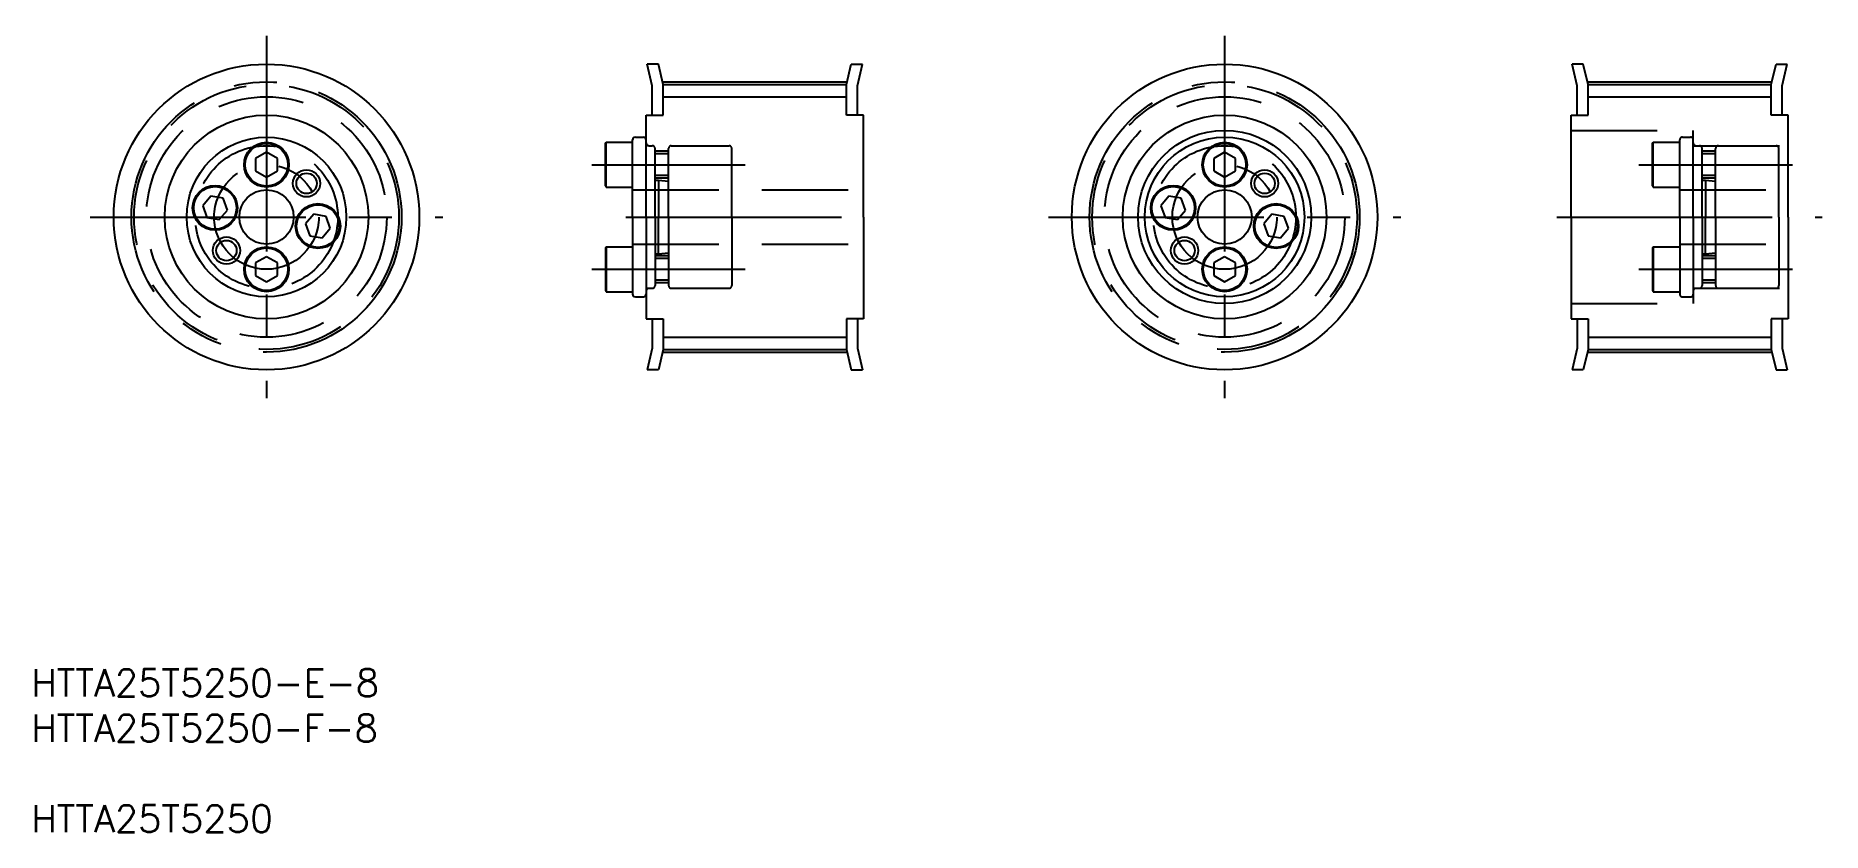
# Model space of a CAD drawing. Extents: x 16 to 279, y 12 to 129.
import ezdxf

# ---------------------------------------------------------------- set-up
doc = ezdxf.new("R2010")
doc.units = 0
doc.header["$PDMODE"] = 1
doc.linetypes.add('CENTER', pattern=[50.8, 31.75, -6.35, 6.35, -6.35])
doc.linetypes.add('DASHED', pattern=[19.05, 12.7, -6.35])
doc.layers.get('0').update_dxf_attribs({"linetype": 'CONTINUOUS'})
doc.layers.add('CENTER', color=1, linetype='CENTER')
doc.styles.add('MISUMI', font='txt.shx')

# ---------------------------------------------------------------- blocks, each defined once
blk = doc.blocks.new('*U5')
at = {"color": 7, "linetype": 'CONTINUOUS', "style": 'MISUMI'}
for s, p in [('HTTA25T5250-E-8', (15.05, 31.56)), ('HTTA25T5250-F-8', (15.05, 24.9)), ('HTTA25T5250', (15.05, 11.56))]:
    blk.add_text(s, height=4, dxfattribs=at).set_placement(p)

msp = doc.modelspace()

# ---------------------------------------------------------------- linework, layer by layer
at = {"color": 7, "linetype": 'CONTINUOUS'}
for p, q in [((107.46, 124.64), (105.81, 124.64)), ((106.56, 121.46), (105.81, 124.64)), ((108.16, 121.64), (107.46, 124.64)), ((135.16, 121.64), (135.86, 124.64)), ((135.86, 124.64), (137.51, 124.64)), ((136.76, 121.46), (137.51, 124.64)), ((243.69, 124.64), (242.05, 124.64)), ((242.79, 121.46), (242.05, 124.64)), ((244.39, 121.64), (243.69, 124.64)), ((271.39, 121.64), (272.1, 124.64)), ((272.1, 124.64), (273.74, 124.64)), ((272.99, 121.46), (273.74, 124.64)), ((106.56, 117.14), (106.56, 121.46)), ((108.16, 121.64), (135.16, 121.64)), ((108.16, 117.14), (108.16, 121.64)), ((135.16, 117.14), (135.16, 121.64)), ((136.76, 117.14), (136.76, 121.46)), ((242.79, 117.14), (242.79, 121.46)), ((244.39, 121.64), (271.39, 121.64)), ((244.39, 117.14), (244.39, 121.64)), ((271.39, 117.14), (271.39, 121.64)), ((272.99, 117.14), (272.99, 121.46)), ((105.66, 102.14), (105.66, 117.14)), ((105.66, 117.14), (108.16, 117.14)), ((137.66, 117.14), (135.16, 117.14)), ((137.66, 102.14), (137.66, 117.14)), ((241.89, 102.14), (241.89, 117.14)), ((241.89, 117.14), (244.39, 117.14)), ((273.89, 117.14), (271.39, 117.14)), ((273.89, 102.14), (273.89, 117.14)), ((103.66, 102.14), (103.66, 113.49)), ((104.06, 113.89), (105.26, 113.89)), ((105.66, 102.14), (105.66, 113.49)), ((49.73, 111.69), (48.13, 110.77)), ((48.13, 110.77), (48.13, 108.92)), ((51.33, 110.77), (49.73, 111.69)), ((51.33, 108.92), (51.33, 110.77)), ((99.66, 112.98), (99.75, 113.14)), ((99.66, 106.71), (99.66, 112.98)), ((99.75, 106.54), (99.75, 113.14)), ((99.75, 113.14), (103.66, 113.14)), ((103.66, 106.54), (103.66, 113.14)), ((103.66, 107.84), (103.66, 111.84)), ((190.86, 111.69), (189.26, 110.77)), ((189.26, 110.77), (189.26, 108.92)), ((192.46, 110.77), (190.86, 111.69)), ((192.46, 108.92), (192.46, 110.77)), ((48.13, 108.92), (49.73, 108)), ((49.73, 108), (51.33, 108.92)), ((189.26, 108.92), (190.86, 108)), ((190.86, 108), (192.46, 108.92)), ((99.66, 106.71), (99.75, 106.54)), ((99.75, 106.54), (103.66, 106.54)), ((103.66, 107.82), (103.66, 107.82)), ((41.51, 105.22), (40.33, 103.8)), ((40.33, 103.8), (40.96, 102.07)), ((43.33, 104.9), (41.51, 105.22)), ((42.78, 101.75), (43.96, 103.16)), ((43.96, 103.16), (43.33, 104.9)), ((103.66, 104.98), (103.66, 104.98)), ((182.64, 105.22), (181.46, 103.8)), ((181.46, 103.8), (182.09, 102.07)), ((184.46, 104.9), (182.64, 105.22)), ((183.91, 101.75), (185.1, 103.16)), ((185.1, 103.16), (184.46, 104.9)), ((40.96, 102.07), (42.78, 101.75)), ((56.68, 102.54), (55.49, 101.13)), ((55.49, 101.13), (56.12, 99.39)), ((58.5, 102.22), (56.68, 102.54)), ((57.94, 99.07), (59.13, 100.49)), ((59.13, 100.49), (58.5, 102.22)), ((103.66, 102.14), (103.66, 90.79)), ((105.66, 102.14), (105.66, 90.79)), ((105.66, 102.14), (105.66, 87.14)), ((137.66, 102.14), (137.66, 87.14)), ((182.09, 102.07), (183.91, 101.75)), ((197.81, 102.54), (196.62, 101.13)), ((196.62, 101.13), (197.26, 99.39)), ((199.63, 102.22), (197.81, 102.54)), ((199.07, 99.07), (200.26, 100.49)), ((200.26, 100.49), (199.63, 102.22)), ((241.89, 102.14), (241.89, 87.14)), ((273.89, 102.14), (273.89, 87.14)), ((56.12, 99.39), (57.94, 99.07)), ((99.66, 97.58), (99.75, 97.74)), ((99.66, 97.58), (99.66, 91.31)), ((99.75, 97.74), (99.75, 91.14)), ((99.75, 97.74), (103.66, 97.74)), ((103.66, 97.74), (103.66, 91.14)), ((197.26, 99.39), (199.07, 99.07)), ((49.73, 96.29), (48.13, 95.37)), ((48.13, 95.37), (48.13, 93.52)), ((51.33, 95.37), (49.73, 96.29)), ((51.33, 93.52), (51.33, 95.37)), ((103.66, 96.44), (103.66, 92.44)), ((190.86, 96.29), (189.26, 95.37)), ((189.26, 95.37), (189.26, 93.52)), ((192.46, 95.37), (190.86, 96.29)), ((192.46, 93.52), (192.46, 95.37)), ((48.13, 93.52), (49.73, 92.6)), ((49.73, 92.6), (51.33, 93.52)), ((189.26, 93.52), (190.86, 92.6)), ((190.86, 92.6), (192.46, 93.52)), ((99.66, 91.31), (99.75, 91.14)), ((99.75, 91.14), (103.66, 91.14)), ((104.06, 90.39), (105.26, 90.39)), ((105.66, 87.14), (108.16, 87.14)), ((106.56, 87.14), (106.56, 82.83)), ((108.16, 87.14), (108.16, 82.64)), ((135.16, 87.14), (135.16, 82.64)), ((137.66, 87.14), (135.16, 87.14)), ((136.76, 87.14), (136.76, 82.83)), ((241.89, 87.14), (244.39, 87.14)), ((242.79, 87.14), (242.79, 82.83)), ((244.39, 87.14), (244.39, 82.64)), ((271.39, 87.14), (271.39, 82.64)), ((273.89, 87.14), (271.39, 87.14)), ((272.99, 87.14), (272.99, 82.83)), ((106.56, 82.83), (105.81, 79.64)), ((108.16, 82.64), (107.46, 79.64)), ((108.16, 82.64), (135.16, 82.64)), ((135.16, 82.64), (135.86, 79.64)), ((136.76, 82.83), (137.51, 79.64)), ((242.79, 82.83), (242.05, 79.64)), ((244.39, 82.64), (243.69, 79.64)), ((244.39, 82.64), (271.39, 82.64)), ((271.39, 82.64), (272.1, 79.64)), ((272.99, 82.83), (273.74, 79.64)), ((107.46, 79.64), (105.81, 79.64)), ((135.86, 79.64), (137.51, 79.64)), ((243.69, 79.64), (242.05, 79.64)), ((272.1, 79.64), (273.74, 79.64))]:
    msp.add_line(p, q, dxfattribs=at)
at = {"color": 3, "linetype": 'CONTINUOUS'}
for p, q in [((108.16, 119.84), (135.16, 119.84)), ((244.39, 119.84), (271.39, 119.84)), ((108.16, 84.44), (135.16, 84.44)), ((244.39, 84.44), (271.39, 84.44))]:
    msp.add_line(p, q, dxfattribs=at)
at = {"color": 3, "linetype": 'DASHED'}
for p, q in [((241.89, 114.89), (259.89, 114.89)), ((257.89, 102.14), (257.89, 113.49)), ((258.29, 113.89), (259.49, 113.89)), ((259.89, 112.64), (259.89, 114.89)), ((259.89, 102.14), (259.89, 113.49)), ((106.07, 112.64), (106.56, 112.64)), ((106.96, 102.14), (106.96, 112.24)), ((108.96, 111.84), (106.96, 111.84)), ((108.96, 111.44), (106.96, 111.44)), ((108.96, 102.14), (108.96, 112.24)), ((109.36, 112.64), (117.86, 112.64)), ((118.26, 102.14), (118.26, 112.24)), ((253.89, 112.98), (253.99, 113.14)), ((253.89, 106.71), (253.89, 112.98)), ((253.99, 106.54), (253.99, 113.14)), ((253.99, 113.14), (257.89, 113.14)), ((257.89, 106.54), (257.89, 113.14)), ((257.89, 107.84), (257.89, 111.84)), ((259.89, 112.64), (273.89, 112.64)), ((260.3, 112.64), (260.79, 112.64)), ((261.19, 102.14), (261.19, 112.24)), ((263.19, 111.84), (261.19, 111.84)), ((263.19, 111.44), (261.19, 111.44)), ((263.19, 102.14), (263.19, 112.24)), ((263.59, 112.64), (272.09, 112.64)), ((272.49, 102.14), (272.49, 112.24)), ((108.96, 108.24), (106.96, 108.24)), ((263.19, 108.24), (261.19, 108.24)), ((103.66, 106.14), (137.66, 106.14)), ((108.96, 107.84), (106.96, 107.84)), ((106.96, 107.57), (107.46, 107.57)), ((107.46, 107.57), (107.46, 102.14)), ((107.46, 107.57), (108.96, 107.42)), ((253.89, 106.71), (253.99, 106.54)), ((253.99, 106.54), (257.89, 106.54)), ((257.89, 107.82), (257.89, 107.82)), ((257.89, 106.14), (272.49, 106.14)), ((263.19, 107.84), (261.19, 107.84)), ((261.19, 107.57), (261.69, 107.57)), ((261.69, 107.57), (261.69, 102.14)), ((261.69, 107.57), (263.19, 107.42)), ((257.89, 104.98), (257.89, 104.98)), ((106.96, 102.14), (106.96, 92.04)), ((107.46, 96.71), (107.46, 102.14)), ((108.96, 102.14), (108.96, 92.04)), ((118.26, 102.14), (118.26, 92.04)), ((257.89, 102.14), (257.89, 90.79)), ((259.89, 102.14), (259.89, 90.79)), ((261.19, 102.14), (261.19, 92.04)), ((261.69, 96.71), (261.69, 102.14)), ((263.19, 102.14), (263.19, 92.04)), ((272.49, 102.14), (272.49, 92.04)), ((103.66, 98.14), (137.66, 98.14)), ((253.89, 97.58), (253.99, 97.74)), ((253.89, 97.58), (253.89, 91.31)), ((253.99, 97.74), (253.99, 91.14)), ((253.99, 97.74), (257.89, 97.74)), ((257.89, 98.14), (272.49, 98.14)), ((257.89, 97.74), (257.89, 91.14)), ((106.96, 96.71), (107.46, 96.71)), ((108.96, 96.44), (106.96, 96.44)), ((108.96, 96.04), (106.96, 96.04)), ((107.46, 96.71), (108.96, 96.86)), ((257.89, 96.44), (257.89, 92.44)), ((261.19, 96.71), (261.69, 96.71)), ((263.19, 96.44), (261.19, 96.44)), ((263.19, 96.04), (261.19, 96.04)), ((261.69, 96.71), (263.19, 96.86)), ((108.96, 92.84), (106.96, 92.84)), ((108.96, 92.44), (106.96, 92.44)), ((263.19, 92.84), (261.19, 92.84)), ((263.19, 92.44), (261.19, 92.44)), ((106.07, 91.64), (106.56, 91.64)), ((109.36, 91.64), (117.86, 91.64)), ((253.89, 91.31), (253.99, 91.14)), ((253.99, 91.14), (257.89, 91.14)), ((258.29, 90.39), (259.49, 90.39)), ((259.89, 91.64), (259.89, 89.39)), ((259.89, 91.64), (273.89, 91.64)), ((260.3, 91.64), (260.79, 91.64)), ((263.59, 91.64), (272.09, 91.64)), ((241.89, 89.39), (259.89, 89.39))]:
    msp.add_line(p, q, dxfattribs=at)
at = {"color": 7, "linetype": 'CONTINUOUS'}
for centre, radius in [((49.73, 102.14), 22.5), ((190.86, 102.14), 22.5), ((49.73, 102.14), 15), ((190.86, 102.14), 15), ((49.73, 102.14), 11.75), ((190.86, 102.14), 12.75), ((190.86, 102.14), 11.75), ((49.73, 109.84), 3.3), ((49.73, 109.84), 3.14), ((190.86, 109.84), 3.3), ((190.86, 109.84), 3.14), ((55.63, 107.09), 1.5), ((196.76, 107.09), 1.5), ((42.15, 103.48), 3.3), ((42.15, 103.48), 3.14), ((49.73, 102.14), 4), ((183.28, 103.48), 3.3), ((183.28, 103.48), 3.14), ((190.86, 102.14), 4), ((57.31, 100.81), 3.3), ((57.31, 100.81), 3.14), ((198.44, 100.81), 3.3), ((198.44, 100.81), 3.14), ((43.83, 97.2), 1.5), ((49.73, 94.44), 3.3), ((49.73, 94.44), 3.14), ((184.96, 97.2), 1.5), ((190.86, 94.44), 3.3), ((190.86, 94.44), 3.14)]:
    msp.add_circle(centre, radius, dxfattribs=at)
at = {"color": 3, "linetype": 'DASHED'}
for centre, radius in [((49.73, 102.14), 19.5), ((190.86, 102.14), 19.5), ((49.73, 102.14), 17.7), ((190.86, 102.14), 17.7), ((49.73, 102.14), 10.5), ((190.86, 102.14), 10.5)]:
    msp.add_circle(centre, radius, dxfattribs=at)
at = {"color": 3}
for centre in [(55.63, 107.09), (196.76, 107.09), (43.83, 97.2), (184.96, 97.2)]:
    msp.add_circle(centre, 2, dxfattribs=at)
at = {"color": 7, "linetype": 'CONTINUOUS'}
for centre, start, end in [((104.06, 113.49), 90, 180), ((105.26, 113.49), 0, 90), ((104.06, 90.79), 180, 270), ((105.26, 90.79), 270, 0)]:
    msp.add_arc(centre, 0.4, start, end, dxfattribs=at)
at = {"color": 3, "linetype": 'DASHED'}
for centre, radius, start, end in [((258.29, 113.49), 0.4, 90, 180), ((259.49, 113.49), 0.4, 0, 90), ((106.07, 113.05), 0.41, 180, 270), ((106.56, 112.24), 0.4, 0, 90), ((109.36, 112.24), 0.4, 90, 180), ((117.86, 112.24), 0.4, 0, 90), ((260.3, 113.05), 0.41, 180, 270), ((260.79, 112.24), 0.4, 0, 90), ((263.59, 112.24), 0.4, 90, 180), ((272.09, 112.24), 0.4, 0, 90), ((106.07, 91.23), 0.41, 90, 180), ((106.56, 92.04), 0.4, 270, 0), ((109.36, 92.04), 0.4, 180, 270), ((117.86, 92.04), 0.4, 270, 0), ((258.29, 90.79), 0.4, 180, 270), ((259.49, 90.79), 0.4, 270, 0), ((260.3, 91.23), 0.41, 90, 180), ((260.79, 92.04), 0.4, 270, 0), ((263.59, 92.04), 0.4, 180, 270), ((272.09, 92.04), 0.4, 270, 0)]:
    msp.add_arc(centre, radius, start, end, dxfattribs=at)
at = {"color": 7, "linetype": 'CONTINUOUS'}
for p in [(199.34, 126.85), (197.34, 124.35), (200.64, 121.65), (201.14, 121.65), (200.64, 113.05), (201.14, 113.05), (197.34, 110.35), (197.34, 106.6), (199.34, 107.85)]:
    msp.add_point(p, dxfattribs=at)
at = {"layer": 'CENTER', "color": 1, "linetype": 'CENTER'}
for p, q in [((49.73, 128.82), (49.73, 75.48)), ((190.86, 128.82), (190.86, 75.48)), ((108.07, 122.04), (135.25, 122.04)), ((244.3, 122.04), (271.49, 122.04)), ((97.66, 109.84), (120.26, 109.84)), ((251.89, 109.84), (274.49, 109.84)), ((23.76, 102.14), (75.68, 102.14)), ((102.66, 102.14), (140.66, 102.14)), ((164.9, 102.14), (216.82, 102.14)), ((239.77, 102.14), (278.89, 102.14)), ((97.66, 94.44), (120.26, 94.44)), ((251.89, 94.44), (274.49, 94.44)), ((108.07, 82.25), (135.25, 82.25)), ((244.3, 82.25), (271.49, 82.25))]:
    msp.add_line(p, q, dxfattribs=at)
for centre, radius in [((49.73, 102.14), 19.89), ((190.86, 102.14), 19.89), ((49.73, 102.14), 7.7), ((190.86, 102.14), 7.7)]:
    msp.add_circle(centre, radius, dxfattribs=at)

# ---------------------------------------------------------------- block references
at = {"color": 7, "linetype": 'CONTINUOUS'}
msp.add_blockref('*U5', (0, 0), dxfattribs=at)

doc.saveas('drawing.dxf')
